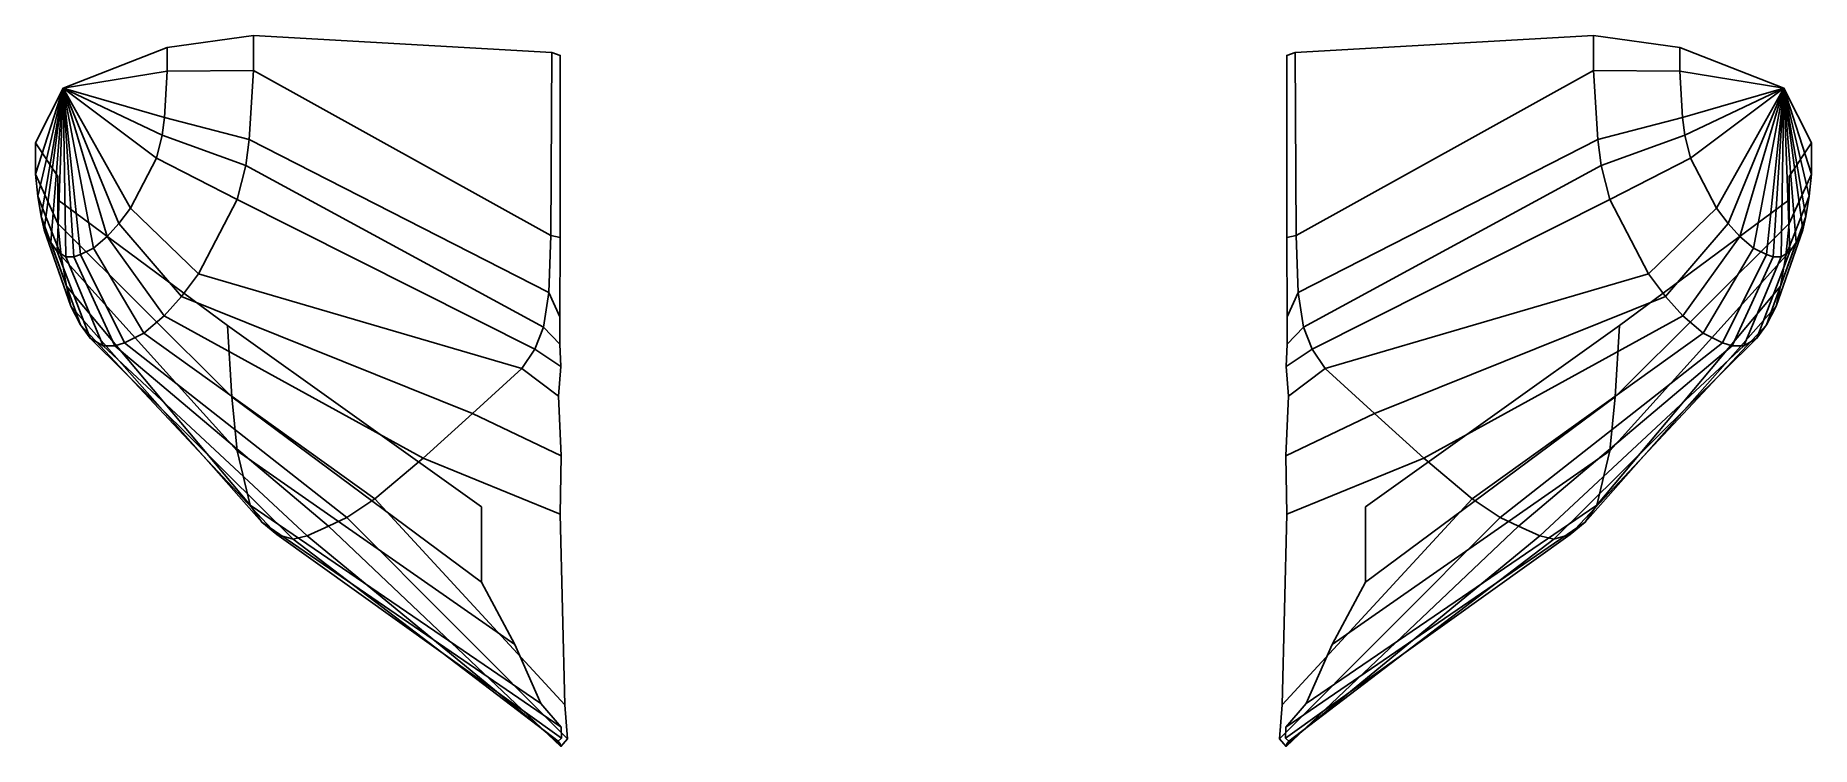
# Model space of a CAD drawing. Extents: x -4.47 to 4.47, y 10.19 to 13.77.
import ezdxf

# ---------------------------------------------------------------- set-up
doc = ezdxf.new("R2010")
doc.units = 0
doc.layers.add('NOSE-OPEN', color=2, linetype='CONTINUOUS')

msp = doc.modelspace()

# ---------------------------------------------------------------- linework, layer by layer
at = {"layer": 'NOSE-OPEN'}
for points in [[(-3.3739, 13.7731, 1.6473), (-3.3739, 13.5965, 1.5338), (-3.8077, 13.5932, 1.6655), (-3.8077, 13.7122, 1.7421)], [(-3.8077, 13.7122, 1.7421), (-3.8077, 13.5932, 1.6655), (-3.3739, 13.5965, 1.5338), (-3.3739, 13.7731, 1.6473)], [(-1.8706, 13.6875, 1.7804), (-1.876, 12.7662, 1.198), (-3.3739, 13.5965, 1.5338), (-3.3739, 13.7731, 1.6473)], [(-3.3739, 13.7731, 1.6473), (-3.3739, 13.5965, 1.5338), (-1.876, 12.7662, 1.198), (-1.8706, 13.6875, 1.7804)], [(3.3739, 13.7731, 1.6473), (3.3739, 13.5965, 1.5338), (1.876, 12.7662, 1.198), (1.8706, 13.6875, 1.7804)], [(1.8706, 13.6875, 1.7804), (1.876, 12.7662, 1.198), (3.3739, 13.5965, 1.5338), (3.3739, 13.7731, 1.6473)], [(3.8077, 13.7122, 1.7421), (3.8077, 13.5932, 1.6655), (3.3739, 13.5965, 1.5338), (3.3739, 13.7731, 1.6473)], [(3.3739, 13.7731, 1.6473), (3.3739, 13.5965, 1.5338), (3.8077, 13.5932, 1.6655), (3.8077, 13.7122, 1.7421)], [(-3.8077, 13.7122, 1.7421), (-3.8077, 13.5932, 1.6655), (-4.3316, 13.5089, 2.0582)], [(-4.3316, 13.5089, 2.0582), (-4.3316, 13.5089, 2.0582), (-3.8077, 13.5932, 1.6655), (-3.8077, 13.7122, 1.7421)], [(-1.8286, 13.6729, 1.8032), (-1.8286, 12.7561, 1.2136), (-1.876, 12.7662, 1.198), (-1.8706, 13.6875, 1.7804)], [(-1.8706, 13.6875, 1.7804), (-1.876, 12.7662, 1.198), (-1.8286, 12.7561, 1.2136), (-1.8286, 13.6729, 1.8032)], [(1.8706, 13.6875, 1.7804), (1.876, 12.7662, 1.198), (1.8286, 12.7561, 1.2136), (1.8286, 13.6729, 1.8032)], [(1.8286, 13.6729, 1.8032), (1.8286, 12.7561, 1.2136), (1.876, 12.7662, 1.198), (1.8706, 13.6875, 1.7804)], [(4.3316, 13.5089, 2.0582), (4.3316, 13.5089, 2.0582), (3.8077, 13.5932, 1.6655), (3.8077, 13.7122, 1.7421)], [(3.8077, 13.7122, 1.7421), (3.8077, 13.5932, 1.6655), (4.3316, 13.5089, 2.0582)], [(-4.3316, 13.5089, 2.0582), (-4.3316, 13.5089, 2.0582), (-3.8077, 13.5932, 1.6655), (-3.8223, 13.3599, 1.5425)], [(-3.8223, 13.3599, 1.5425), (-3.8077, 13.5932, 1.6655), (-4.3316, 13.5089, 2.0582)], [(-3.8223, 13.3599, 1.5425), (-3.8077, 13.5932, 1.6655), (-3.3739, 13.5965, 1.5338), (-3.3956, 13.2503, 1.3511)], [(-3.3956, 13.2503, 1.3511), (-3.3739, 13.5965, 1.5338), (-3.8077, 13.5932, 1.6655), (-3.8223, 13.3599, 1.5425)], [(-3.3956, 13.2503, 1.3511), (-3.3739, 13.5965, 1.5338), (-1.876, 12.7662, 1.198), (-1.8869, 12.4795, 1.0336)], [(-1.8869, 12.4795, 1.0336), (-1.876, 12.7662, 1.198), (-3.3739, 13.5965, 1.5338), (-3.3956, 13.2503, 1.3511)], [(1.8869, 12.4795, 1.0336), (1.876, 12.7662, 1.198), (3.3739, 13.5965, 1.5338), (3.3956, 13.2503, 1.3511)], [(3.3956, 13.2503, 1.3511), (3.3739, 13.5965, 1.5338), (1.876, 12.7662, 1.198), (1.8869, 12.4795, 1.0336)], [(3.3956, 13.2503, 1.3511), (3.3739, 13.5965, 1.5338), (3.8077, 13.5932, 1.6655), (3.8223, 13.3599, 1.5425)], [(3.8223, 13.3599, 1.5425), (3.8077, 13.5932, 1.6655), (3.3739, 13.5965, 1.5338), (3.3956, 13.2503, 1.3511)], [(3.8223, 13.3599, 1.5425), (3.8077, 13.5932, 1.6655), (4.3316, 13.5089, 2.0582)], [(4.3316, 13.5089, 2.0582), (4.3316, 13.5089, 2.0582), (3.8077, 13.5932, 1.6655), (3.8223, 13.3599, 1.5425)], [(-4.3316, 13.5089, 2.0582), (-4.3316, 13.5089, 2.0582), (-4.4711, 13.0749, 2.5587), (-4.4711, 13.2336, 2.6608)], [(-4.3316, 13.5089, 2.0582), (-4.3316, 13.5089, 2.0582), (-4.4601, 12.965, 2.4679), (-4.4711, 13.0749, 2.5587)], [(-4.4711, 13.0749, 2.5587), (-4.4601, 12.965, 2.4679), (-4.3316, 13.5089, 2.0582)], [(-4.3316, 13.5089, 2.0582), (-4.3316, 13.5089, 2.0582), (-4.4419, 12.8613, 2.3675), (-4.4601, 12.965, 2.4679)], [(-4.4601, 12.965, 2.4679), (-4.4419, 12.8613, 2.3675), (-4.3316, 13.5089, 2.0582)], [(-4.3316, 13.5089, 2.0582), (-4.3316, 13.5089, 2.0582), (-4.4273, 12.7942, 2.2974), (-4.4419, 12.8613, 2.3675)], [(-4.4419, 12.8613, 2.3675), (-4.4273, 12.7942, 2.2974), (-4.3316, 13.5089, 2.0582)], [(-4.3316, 13.5089, 2.0582), (-4.3316, 13.5089, 2.0582), (-4.3945, 12.7311, 2.1962), (-4.4273, 12.7942, 2.2974)], [(-4.4273, 12.7942, 2.2974), (-4.3945, 12.7311, 2.1962), (-4.3316, 13.5089, 2.0582)], [(-4.3316, 13.5089, 2.0582), (-4.3316, 13.5089, 2.0582), (-4.3617, 12.6851, 2.1059), (-4.3945, 12.7311, 2.1962)], [(-4.3945, 12.7311, 2.1962), (-4.3617, 12.6851, 2.1059), (-4.3316, 13.5089, 2.0582)], [(-4.3316, 13.5089, 2.0582), (-4.3316, 13.5089, 2.0582), (-4.318, 12.6595, 2.0086), (-4.3617, 12.6851, 2.1059)], [(-4.3617, 12.6851, 2.1059), (-4.318, 12.6595, 2.0086), (-4.3316, 13.5089, 2.0582)], [(-4.3316, 13.5089, 2.0582), (-4.3316, 13.5089, 2.0582), (-4.1102, 12.7606, 1.6894), (-4.1795, 12.7023, 1.78)], [(-4.3316, 13.5089, 2.0582), (-4.3316, 13.5089, 2.0582), (-3.8332, 13.2713, 1.5057), (-3.8623, 13.1561, 1.4855)], [(-4.3316, 13.5089, 2.0582), (-4.3316, 13.5089, 2.0582), (-4.0519, 12.8266, 1.6241), (-4.1102, 12.7606, 1.6894)], [(-4.3316, 13.5089, 2.0582), (-4.3316, 13.5089, 2.0582), (-3.9936, 12.904, 1.5661), (-4.0519, 12.8266, 1.6241)], [(-4.3316, 13.5089, 2.0582), (-4.3316, 13.5089, 2.0582), (-3.8623, 13.1561, 1.4855), (-3.9936, 12.904, 1.5661)], [(-4.3316, 13.5089, 2.0582), (-4.3316, 13.5089, 2.0582), (-4.2451, 12.6698, 1.8804), (-4.2779, 12.6592, 1.9343)], [(-4.3316, 13.5089, 2.0582), (-4.3316, 13.5089, 2.0582), (-4.1795, 12.7023, 1.78), (-4.2451, 12.6698, 1.8804)], [(-4.3316, 13.5089, 2.0582), (-4.3316, 13.5089, 2.0582), (-4.2779, 12.6592, 1.9343), (-4.318, 12.6595, 2.0086)], [(-4.3316, 13.5089, 2.0582), (-4.3316, 13.5089, 2.0582), (-3.8223, 13.3599, 1.5425), (-3.8332, 13.2713, 1.5057)], [(-3.8623, 13.1561, 1.4855), (-3.8332, 13.2713, 1.5057), (-4.3316, 13.5089, 2.0582)], [(-3.8332, 13.2713, 1.5057), (-3.8223, 13.3599, 1.5425), (-4.3316, 13.5089, 2.0582)], [(-3.9936, 12.904, 1.5661), (-3.8623, 13.1561, 1.4855), (-4.3316, 13.5089, 2.0582)], [(-4.1795, 12.7023, 1.78), (-4.1102, 12.7606, 1.6894), (-4.3316, 13.5089, 2.0582)], [(-4.0519, 12.8266, 1.6241), (-3.9936, 12.904, 1.5661), (-4.3316, 13.5089, 2.0582)], [(-4.1102, 12.7606, 1.6894), (-4.0519, 12.8266, 1.6241), (-4.3316, 13.5089, 2.0582)], [(-4.2451, 12.6698, 1.8804), (-4.1795, 12.7023, 1.78), (-4.3316, 13.5089, 2.0582)], [(-4.2779, 12.6592, 1.9343), (-4.2451, 12.6698, 1.8804), (-4.3316, 13.5089, 2.0582)], [(-4.318, 12.6595, 2.0086), (-4.2779, 12.6592, 1.9343), (-4.3316, 13.5089, 2.0582)], [(3.8332, 13.2713, 1.5057), (3.8223, 13.3599, 1.5425), (4.3316, 13.5089, 2.0582)], [(4.3316, 13.5089, 2.0582), (4.3316, 13.5089, 2.0582), (3.8223, 13.3599, 1.5425), (3.8332, 13.2713, 1.5057)], [(3.8623, 13.1561, 1.4855), (3.8332, 13.2713, 1.5057), (4.3316, 13.5089, 2.0582)], [(4.3316, 13.5089, 2.0582), (4.3316, 13.5089, 2.0582), (3.8332, 13.2713, 1.5057), (3.8623, 13.1561, 1.4855)], [(3.9936, 12.904, 1.5661), (3.8623, 13.1561, 1.4855), (4.3316, 13.5089, 2.0582)], [(4.3316, 13.5089, 2.0582), (4.3316, 13.5089, 2.0582), (3.8623, 13.1561, 1.4855), (3.9936, 12.904, 1.5661)], [(4.0519, 12.8266, 1.6241), (3.9936, 12.904, 1.5661), (4.3316, 13.5089, 2.0582)], [(4.3316, 13.5089, 2.0582), (4.3316, 13.5089, 2.0582), (3.9936, 12.904, 1.5661), (4.0519, 12.8266, 1.6241)], [(4.1102, 12.7606, 1.6894), (4.0519, 12.8266, 1.6241), (4.3316, 13.5089, 2.0582)], [(4.3316, 13.5089, 2.0582), (4.3316, 13.5089, 2.0582), (4.0519, 12.8266, 1.6241), (4.1102, 12.7606, 1.6894)], [(4.1795, 12.7023, 1.78), (4.1102, 12.7606, 1.6894), (4.3316, 13.5089, 2.0582)], [(4.3316, 13.5089, 2.0582), (4.3316, 13.5089, 2.0582), (4.1102, 12.7606, 1.6894), (4.1795, 12.7023, 1.78)], [(4.2451, 12.6698, 1.8804), (4.1795, 12.7023, 1.78), (4.3316, 13.5089, 2.0582)], [(4.3316, 13.5089, 2.0582), (4.3316, 13.5089, 2.0582), (4.1795, 12.7023, 1.78), (4.2451, 12.6698, 1.8804)], [(4.2779, 12.6592, 1.9343), (4.2451, 12.6698, 1.8804), (4.3316, 13.5089, 2.0582)], [(4.3316, 13.5089, 2.0582), (4.3316, 13.5089, 2.0582), (4.2451, 12.6698, 1.8804), (4.2779, 12.6592, 1.9343)], [(4.318, 12.6595, 2.0086), (4.2779, 12.6592, 1.9343), (4.3316, 13.5089, 2.0582)], [(4.3316, 13.5089, 2.0582), (4.3316, 13.5089, 2.0582), (4.2779, 12.6592, 1.9343), (4.318, 12.6595, 2.0086)], [(4.3617, 12.6851, 2.1059), (4.318, 12.6595, 2.0086), (4.3316, 13.5089, 2.0582)], [(4.3316, 13.5089, 2.0582), (4.3316, 13.5089, 2.0582), (4.318, 12.6595, 2.0086), (4.3617, 12.6851, 2.1059)], [(4.4273, 12.7942, 2.2974), (4.3945, 12.7311, 2.1962), (4.3316, 13.5089, 2.0582)], [(4.4419, 12.8613, 2.3675), (4.4273, 12.7942, 2.2974), (4.3316, 13.5089, 2.0582)], [(4.4601, 12.965, 2.4679), (4.4419, 12.8613, 2.3675), (4.3316, 13.5089, 2.0582)], [(4.4711, 13.0749, 2.5587), (4.4601, 12.965, 2.4679), (4.3316, 13.5089, 2.0582)], [(4.3945, 12.7311, 2.1962), (4.3617, 12.6851, 2.1059), (4.3316, 13.5089, 2.0582)], [(4.3316, 13.5089, 2.0582), (4.3316, 13.5089, 2.0582), (4.4711, 13.0749, 2.5587), (4.4711, 13.2336, 2.6608)], [(4.3316, 13.5089, 2.0582), (4.3316, 13.5089, 2.0582), (4.4601, 12.965, 2.4679), (4.4711, 13.0749, 2.5587)], [(4.3316, 13.5089, 2.0582), (4.3316, 13.5089, 2.0582), (4.4419, 12.8613, 2.3675), (4.4601, 12.965, 2.4679)], [(4.3316, 13.5089, 2.0582), (4.3316, 13.5089, 2.0582), (4.4273, 12.7942, 2.2974), (4.4419, 12.8613, 2.3675)], [(4.3316, 13.5089, 2.0582), (4.3316, 13.5089, 2.0582), (4.3945, 12.7311, 2.1962), (4.4273, 12.7942, 2.2974)], [(4.3316, 13.5089, 2.0582), (4.3316, 13.5089, 2.0582), (4.3617, 12.6851, 2.1059), (4.3945, 12.7311, 2.1962)], [(-3.8332, 13.2713, 1.5057), (-3.8223, 13.3599, 1.5425), (-3.3956, 13.2503, 1.3511), (-3.4118, 13.1189, 1.2966)], [(-3.4118, 13.1189, 1.2966), (-3.3956, 13.2503, 1.3511), (-3.8223, 13.3599, 1.5425), (-3.8332, 13.2713, 1.5057)], [(3.4118, 13.1189, 1.2966), (3.3956, 13.2503, 1.3511), (3.8223, 13.3599, 1.5425), (3.8332, 13.2713, 1.5057)], [(3.8332, 13.2713, 1.5057), (3.8223, 13.3599, 1.5425), (3.3956, 13.2503, 1.3511), (3.4118, 13.1189, 1.2966)], [(-3.8623, 13.1561, 1.4855), (-3.8332, 13.2713, 1.5057), (-3.4118, 13.1189, 1.2966), (-3.455, 12.9479, 1.2667)], [(-3.455, 12.9479, 1.2667), (-3.4118, 13.1189, 1.2966), (-3.8332, 13.2713, 1.5057), (-3.8623, 13.1561, 1.4855)], [(-3.4118, 13.1189, 1.2966), (-3.3956, 13.2503, 1.3511), (-1.8869, 12.4795, 1.0336), (-1.9139, 12.3054, 0.9716)], [(-1.9139, 12.3054, 0.9716), (-1.8869, 12.4795, 1.0336), (-3.3956, 13.2503, 1.3511), (-3.4118, 13.1189, 1.2966)], [(1.9139, 12.3054, 0.9716), (1.8869, 12.4795, 1.0336), (3.3956, 13.2503, 1.3511), (3.4118, 13.1189, 1.2966)], [(3.4118, 13.1189, 1.2966), (3.3956, 13.2503, 1.3511), (1.8869, 12.4795, 1.0336), (1.9139, 12.3054, 0.9716)], [(3.455, 12.9479, 1.2667), (3.4118, 13.1189, 1.2966), (3.8332, 13.2713, 1.5057), (3.8623, 13.1561, 1.4855)], [(3.8623, 13.1561, 1.4855), (3.8332, 13.2713, 1.5057), (3.4118, 13.1189, 1.2966), (3.455, 12.9479, 1.2667)], [(-4.4711, 13.2336, 2.6608), (-4.4711, 13.0749, 2.5587), (-4.3583, 12.8274, 2.8592), (-4.3583, 13.0629, 3.0106)], [(-3.9936, 12.904, 1.5661), (-3.8623, 13.1561, 1.4855), (-3.455, 12.9479, 1.2667), (-3.6498, 12.5739, 1.3861)], [(-3.6498, 12.5739, 1.3861), (-3.455, 12.9479, 1.2667), (-3.8623, 13.1561, 1.4855), (-3.9936, 12.904, 1.5661)], [(3.6498, 12.5739, 1.3861), (3.455, 12.9479, 1.2667), (3.8623, 13.1561, 1.4855), (3.9936, 12.904, 1.5661)], [(3.9936, 12.904, 1.5661), (3.8623, 13.1561, 1.4855), (3.455, 12.9479, 1.2667), (3.6498, 12.5739, 1.3861)], [(4.4711, 13.2336, 2.6608), (4.4711, 13.0749, 2.5587), (4.3583, 12.8274, 2.8592), (4.3583, 13.0629, 3.0106)], [(-4.4711, 13.0749, 2.5587), (-4.4601, 12.965, 2.4679), (-4.3421, 12.6644, 2.7244), (-4.3583, 12.8274, 2.8592)], [(-4.3583, 12.8274, 2.8592), (-4.3421, 12.6644, 2.7244), (-4.4601, 12.965, 2.4679), (-4.4711, 13.0749, 2.5587)], [(-3.455, 12.9479, 1.2667), (-3.4118, 13.1189, 1.2966), (-1.9139, 12.3054, 0.9716), (-1.9572, 12.1933, 0.9795)], [(-1.9572, 12.1933, 0.9795), (-1.9139, 12.3054, 0.9716), (-3.4118, 13.1189, 1.2966), (-3.455, 12.9479, 1.2667)], [(1.9572, 12.1933, 0.9795), (1.9139, 12.3054, 0.9716), (3.4118, 13.1189, 1.2966), (3.455, 12.9479, 1.2667)], [(3.455, 12.9479, 1.2667), (3.4118, 13.1189, 1.2966), (1.9139, 12.3054, 0.9716), (1.9572, 12.1933, 0.9795)], [(4.3583, 12.8274, 2.8592), (4.3421, 12.6644, 2.7244), (4.4601, 12.965, 2.4679), (4.4711, 13.0749, 2.5587)], [(4.4711, 13.0749, 2.5587), (4.4601, 12.965, 2.4679), (4.3421, 12.6644, 2.7244), (4.3583, 12.8274, 2.8592)], [(-4.4601, 12.965, 2.4679), (-4.4419, 12.8613, 2.3675), (-4.3151, 12.5105, 2.5754), (-4.3421, 12.6644, 2.7244)], [(-4.3421, 12.6644, 2.7244), (-4.3151, 12.5105, 2.5754), (-4.4419, 12.8613, 2.3675), (-4.4601, 12.965, 2.4679)], [(-4.3583, 12.9452, 2.9349), (-4.3583, 12.8274, 2.8592), (-3.4825, 11.9533, 3.6452), (-3.5041, 12.3136, 3.9169)], [(-3.5041, 12.3136, 3.9169), (-3.4825, 11.9533, 3.6452), (-4.3583, 12.8274, 2.8592), (-4.3583, 12.9452, 2.9349)], [(-4.0519, 12.8266, 1.6241), (-3.9936, 12.904, 1.5661), (-3.6498, 12.5739, 1.3861), (-3.7363, 12.459, 1.4723)], [(-3.7363, 12.459, 1.4723), (-3.6498, 12.5739, 1.3861), (-3.9936, 12.904, 1.5661), (-4.0519, 12.8266, 1.6241)], [(-3.6498, 12.5739, 1.3861), (-3.455, 12.9479, 1.2667), (-1.9572, 12.1933, 0.9795), (-2.0221, 12.0967, 1.0374)], [(-2.0221, 12.0967, 1.0374), (-1.9572, 12.1933, 0.9795), (-3.455, 12.9479, 1.2667), (-3.6498, 12.5739, 1.3861)], [(2.0221, 12.0967, 1.0374), (1.9572, 12.1933, 0.9795), (3.455, 12.9479, 1.2667), (3.6498, 12.5739, 1.3861)], [(3.6498, 12.5739, 1.3861), (3.455, 12.9479, 1.2667), (1.9572, 12.1933, 0.9795), (2.0221, 12.0967, 1.0374)], [(3.5041, 12.3136, 3.9169), (3.4825, 11.9533, 3.6452), (4.3583, 12.8274, 2.8592), (4.3583, 12.9452, 2.9349)], [(4.3583, 12.9452, 2.9349), (4.3583, 12.8274, 2.8592), (3.4825, 11.9533, 3.6452), (3.5041, 12.3136, 3.9169)], [(3.7363, 12.459, 1.4723), (3.6498, 12.5739, 1.3861), (3.9936, 12.904, 1.5661), (4.0519, 12.8266, 1.6241)], [(4.0519, 12.8266, 1.6241), (3.9936, 12.904, 1.5661), (3.6498, 12.5739, 1.3861), (3.7363, 12.459, 1.4723)], [(4.3421, 12.6644, 2.7244), (4.3151, 12.5105, 2.5754), (4.4419, 12.8613, 2.3675), (4.4601, 12.965, 2.4679)], [(4.4601, 12.965, 2.4679), (4.4419, 12.8613, 2.3675), (4.3151, 12.5105, 2.5754), (4.3421, 12.6644, 2.7244)], [(-4.4419, 12.8613, 2.3675), (-4.4273, 12.7942, 2.2974), (-4.2934, 12.411, 2.4714), (-4.3151, 12.5105, 2.5754)], [(-4.3151, 12.5105, 2.5754), (-4.2934, 12.411, 2.4714), (-4.4273, 12.7942, 2.2974), (-4.4419, 12.8613, 2.3675)], [(-4.4273, 12.7942, 2.2974), (-4.3945, 12.7311, 2.1962), (-4.2447, 12.3173, 2.3212), (-4.2934, 12.411, 2.4714)], [(-4.2934, 12.411, 2.4714), (-4.2447, 12.3173, 2.3212), (-4.3945, 12.7311, 2.1962), (-4.4273, 12.7942, 2.2974)], [(-4.3583, 12.8274, 2.8592), (-4.3421, 12.6644, 2.7244), (-3.4554, 11.6817, 3.4205), (-3.4825, 11.9533, 3.6452)], [(-3.4825, 11.9533, 3.6452), (-3.4554, 11.6817, 3.4205), (-4.3421, 12.6644, 2.7244), (-4.3583, 12.8274, 2.8592)], [(-4.1102, 12.7606, 1.6894), (-4.0519, 12.8266, 1.6241), (-3.7363, 12.459, 1.4723), (-3.8229, 12.361, 1.5692)], [(-3.8229, 12.361, 1.5692), (-3.7363, 12.459, 1.4723), (-4.0519, 12.8266, 1.6241), (-4.1102, 12.7606, 1.6894)], [(3.4825, 11.9533, 3.6452), (3.4554, 11.6817, 3.4205), (4.3421, 12.6644, 2.7244), (4.3583, 12.8274, 2.8592)], [(4.3583, 12.8274, 2.8592), (4.3421, 12.6644, 2.7244), (3.4554, 11.6817, 3.4205), (3.4825, 11.9533, 3.6452)], [(3.8229, 12.361, 1.5692), (3.7363, 12.459, 1.4723), (4.0519, 12.8266, 1.6241), (4.1102, 12.7606, 1.6894)], [(4.1102, 12.7606, 1.6894), (4.0519, 12.8266, 1.6241), (3.7363, 12.459, 1.4723), (3.8229, 12.361, 1.5692)], [(4.2934, 12.411, 2.4714), (4.2447, 12.3173, 2.3212), (4.3945, 12.7311, 2.1962), (4.4273, 12.7942, 2.2974)], [(4.4273, 12.7942, 2.2974), (4.3945, 12.7311, 2.1962), (4.2447, 12.3173, 2.3212), (4.2934, 12.411, 2.4714)], [(4.3151, 12.5105, 2.5754), (4.2934, 12.411, 2.4714), (4.4273, 12.7942, 2.2974), (4.4419, 12.8613, 2.3675)], [(4.4419, 12.8613, 2.3675), (4.4273, 12.7942, 2.2974), (4.2934, 12.411, 2.4714), (4.3151, 12.5105, 2.5754)], [(-4.3945, 12.7311, 2.1962), (-4.3617, 12.6851, 2.1059), (-4.1961, 12.2489, 2.1872), (-4.2447, 12.3173, 2.3212)], [(-4.2447, 12.3173, 2.3212), (-4.1961, 12.2489, 2.1872), (-4.3617, 12.6851, 2.1059), (-4.3945, 12.7311, 2.1962)], [(-4.2451, 12.6698, 1.8804), (-4.1795, 12.7023, 1.78), (-3.9256, 12.2746, 1.7036), (-4.023, 12.2263, 1.8526)], [(-4.023, 12.2263, 1.8526), (-3.9256, 12.2746, 1.7036), (-4.1795, 12.7023, 1.78), (-4.2451, 12.6698, 1.8804)], [(-4.1795, 12.7023, 1.78), (-4.1102, 12.7606, 1.6894), (-3.8229, 12.361, 1.5692), (-3.9256, 12.2746, 1.7036)], [(-3.9256, 12.2746, 1.7036), (-3.8229, 12.361, 1.5692), (-4.1102, 12.7606, 1.6894), (-4.1795, 12.7023, 1.78)], [(-1.8869, 12.4795, 1.0336), (-1.876, 12.7662, 1.198), (-1.8286, 12.7561, 1.2136), (-1.831, 12.3572, 0.9835)], [(-1.831, 12.3572, 0.9835), (-1.8286, 12.7561, 1.2136), (-1.876, 12.7662, 1.198), (-1.8869, 12.4795, 1.0336)], [(1.831, 12.3572, 0.9835), (1.8286, 12.7561, 1.2136), (1.876, 12.7662, 1.198), (1.8869, 12.4795, 1.0336)], [(1.8869, 12.4795, 1.0336), (1.876, 12.7662, 1.198), (1.8286, 12.7561, 1.2136), (1.831, 12.3572, 0.9835)], [(3.9256, 12.2746, 1.7036), (3.8229, 12.361, 1.5692), (4.1102, 12.7606, 1.6894), (4.1795, 12.7023, 1.78)], [(4.1795, 12.7023, 1.78), (4.1102, 12.7606, 1.6894), (3.8229, 12.361, 1.5692), (3.9256, 12.2746, 1.7036)], [(4.023, 12.2263, 1.8526), (3.9256, 12.2746, 1.7036), (4.1795, 12.7023, 1.78), (4.2451, 12.6698, 1.8804)], [(4.2451, 12.6698, 1.8804), (4.1795, 12.7023, 1.78), (3.9256, 12.2746, 1.7036), (4.023, 12.2263, 1.8526)], [(4.2447, 12.3173, 2.3212), (4.1961, 12.2489, 2.1872), (4.3617, 12.6851, 2.1059), (4.3945, 12.7311, 2.1962)], [(4.3945, 12.7311, 2.1962), (4.3617, 12.6851, 2.1059), (4.1961, 12.2489, 2.1872), (4.2447, 12.3173, 2.3212)], [(-4.3617, 12.6851, 2.1059), (-4.318, 12.6595, 2.0086), (-4.1312, 12.211, 2.0428), (-4.1961, 12.2489, 2.1872)], [(-4.1961, 12.2489, 2.1872), (-4.1312, 12.211, 2.0428), (-4.318, 12.6595, 2.0086), (-4.3617, 12.6851, 2.1059)], [(-4.3421, 12.6644, 2.7244), (-4.3151, 12.5105, 2.5754), (-3.3905, 11.4083, 3.1247), (-3.4554, 11.6817, 3.4205)], [(-3.4554, 11.6817, 3.4205), (-3.3905, 11.4083, 3.1247), (-4.3151, 12.5105, 2.5754), (-4.3421, 12.6644, 2.7244)], [(-4.318, 12.6595, 2.0086), (-4.2779, 12.6592, 1.9343), (-4.0717, 12.2106, 1.9325), (-4.1312, 12.211, 2.0428)], [(-4.1312, 12.211, 2.0428), (-4.0717, 12.2106, 1.9325), (-4.2779, 12.6592, 1.9343), (-4.318, 12.6595, 2.0086)], [(-4.2779, 12.6592, 1.9343), (-4.2451, 12.6698, 1.8804), (-4.023, 12.2263, 1.8526), (-4.0717, 12.2106, 1.9325)], [(-4.0717, 12.2106, 1.9325), (-4.023, 12.2263, 1.8526), (-4.2451, 12.6698, 1.8804), (-4.2779, 12.6592, 1.9343)], [(3.4554, 11.6817, 3.4205), (3.3905, 11.4083, 3.1247), (4.3151, 12.5105, 2.5754), (4.3421, 12.6644, 2.7244)], [(4.3421, 12.6644, 2.7244), (4.3151, 12.5105, 2.5754), (3.3905, 11.4083, 3.1247), (3.4554, 11.6817, 3.4205)], [(4.0717, 12.2106, 1.9325), (4.023, 12.2263, 1.8526), (4.2451, 12.6698, 1.8804), (4.2779, 12.6592, 1.9343)], [(4.2779, 12.6592, 1.9343), (4.2451, 12.6698, 1.8804), (4.023, 12.2263, 1.8526), (4.0717, 12.2106, 1.9325)], [(4.1312, 12.211, 2.0428), (4.0717, 12.2106, 1.9325), (4.2779, 12.6592, 1.9343), (4.318, 12.6595, 2.0086)], [(4.318, 12.6595, 2.0086), (4.2779, 12.6592, 1.9343), (4.0717, 12.2106, 1.9325), (4.1312, 12.211, 2.0428)], [(4.1961, 12.2489, 2.1872), (4.1312, 12.211, 2.0428), (4.318, 12.6595, 2.0086), (4.3617, 12.6851, 2.1059)], [(4.3617, 12.6851, 2.1059), (4.318, 12.6595, 2.0086), (4.1312, 12.211, 2.0428), (4.1961, 12.2489, 2.1872)], [(-3.7363, 12.459, 1.4723), (-3.6498, 12.5739, 1.3861), (-2.0221, 12.0967, 1.0374), (-2.2709, 11.8706, 1.352)], [(-2.2709, 11.8706, 1.352), (-2.0221, 12.0967, 1.0374), (-3.6498, 12.5739, 1.3861), (-3.7363, 12.459, 1.4723)], [(2.2709, 11.8706, 1.352), (2.0221, 12.0967, 1.0374), (3.6498, 12.5739, 1.3861), (3.7363, 12.459, 1.4723)], [(3.7363, 12.459, 1.4723), (3.6498, 12.5739, 1.3861), (2.0221, 12.0967, 1.0374), (2.2709, 11.8706, 1.352)], [(-4.3151, 12.5105, 2.5754), (-4.2934, 12.411, 2.4714), (-3.331, 11.3237, 2.9603), (-3.3905, 11.4083, 3.1247)], [(-3.3905, 11.4083, 3.1247), (-3.331, 11.3237, 2.9603), (-4.2934, 12.411, 2.4714), (-4.3151, 12.5105, 2.5754)], [(-3.8229, 12.361, 1.5692), (-3.7363, 12.459, 1.4723), (-2.2709, 11.8706, 1.352), (-2.5197, 11.6445, 1.6666)], [(-2.5197, 11.6445, 1.6666), (-2.2709, 11.8706, 1.352), (-3.7363, 12.459, 1.4723), (-3.8229, 12.361, 1.5692)], [(-1.9139, 12.3054, 0.9716), (-1.8869, 12.4795, 1.0336), (-1.831, 12.3572, 0.9835), (-1.8304, 12.2199, 0.9381)], [(-1.8304, 12.2199, 0.9381), (-1.831, 12.3572, 0.9835), (-1.8869, 12.4795, 1.0336), (-1.9139, 12.3054, 0.9716)], [(1.8304, 12.2199, 0.9381), (1.831, 12.3572, 0.9835), (1.8869, 12.4795, 1.0336), (1.9139, 12.3054, 0.9716)], [(1.9139, 12.3054, 0.9716), (1.8869, 12.4795, 1.0336), (1.831, 12.3572, 0.9835), (1.8304, 12.2199, 0.9381)], [(2.5197, 11.6445, 1.6666), (2.2709, 11.8706, 1.352), (3.7363, 12.459, 1.4723), (3.8229, 12.361, 1.5692)], [(3.8229, 12.361, 1.5692), (3.7363, 12.459, 1.4723), (2.2709, 11.8706, 1.352), (2.5197, 11.6445, 1.6666)], [(3.3905, 11.4083, 3.1247), (3.331, 11.3237, 2.9603), (4.2934, 12.411, 2.4714), (4.3151, 12.5105, 2.5754)], [(4.3151, 12.5105, 2.5754), (4.2934, 12.411, 2.4714), (3.331, 11.3237, 2.9603), (3.3905, 11.4083, 3.1247)], [(-4.2934, 12.411, 2.4714), (-4.2447, 12.3173, 2.3212), (-3.2553, 11.2613, 2.7802), (-3.331, 11.3237, 2.9603)], [(-3.331, 11.3237, 2.9603), (-3.2553, 11.2613, 2.7802), (-4.2447, 12.3173, 2.3212), (-4.2934, 12.411, 2.4714)], [(-3.9256, 12.2746, 1.7036), (-3.8229, 12.361, 1.5692), (-2.5197, 11.6445, 1.6666), (-2.7631, 11.4397, 1.9849)], [(-2.7631, 11.4397, 1.9849), (-2.5197, 11.6445, 1.6666), (-3.8229, 12.361, 1.5692), (-3.9256, 12.2746, 1.7036)], [(2.7631, 11.4397, 1.9849), (2.5197, 11.6445, 1.6666), (3.8229, 12.361, 1.5692), (3.9256, 12.2746, 1.7036)], [(3.9256, 12.2746, 1.7036), (3.8229, 12.361, 1.5692), (2.5197, 11.6445, 1.6666), (2.7631, 11.4397, 1.9849)], [(3.331, 11.3237, 2.9603), (3.2553, 11.2613, 2.7802), (4.2447, 12.3173, 2.3212), (4.2934, 12.411, 2.4714)], [(4.2934, 12.411, 2.4714), (4.2447, 12.3173, 2.3212), (3.2553, 11.2613, 2.7802), (3.331, 11.3237, 2.9603)], [(-4.2447, 12.3173, 2.3212), (-4.1961, 12.2489, 2.1872), (-3.1742, 11.237, 2.6146), (-3.2553, 11.2613, 2.7802)], [(-3.2553, 11.2613, 2.7802), (-3.1742, 11.237, 2.6146), (-4.1961, 12.2489, 2.1872), (-4.2447, 12.3173, 2.3212)], [(-4.023, 12.2263, 1.8526), (-3.9256, 12.2746, 1.7036), (-2.7631, 11.4397, 1.9849), (-2.9037, 11.3467, 2.1851)], [(-2.9037, 11.3467, 2.1851), (-2.7631, 11.4397, 1.9849), (-3.9256, 12.2746, 1.7036), (-4.023, 12.2263, 1.8526)], [(-3.5041, 12.3136, 3.9169), (-3.4825, 11.9533, 3.6452), (-2.2252, 11.0208, 5.0953), (-2.2252, 11.3993, 5.3387)], [(-2.2252, 11.3993, 5.3387), (-2.2252, 11.0208, 5.0953), (-3.4825, 11.9533, 3.6452), (-3.5041, 12.3136, 3.9169)], [(-1.9572, 12.1933, 0.9795), (-1.9139, 12.3054, 0.9716), (-1.8304, 12.2199, 0.9381), (-1.8262, 12.1062, 0.9671)], [(-1.8262, 12.1062, 0.9671), (-1.8304, 12.2199, 0.9381), (-1.9139, 12.3054, 0.9716), (-1.9572, 12.1933, 0.9795)], [(1.8262, 12.1062, 0.9671), (1.8304, 12.2199, 0.9381), (1.9139, 12.3054, 0.9716), (1.9572, 12.1933, 0.9795)], [(1.9572, 12.1933, 0.9795), (1.9139, 12.3054, 0.9716), (1.8304, 12.2199, 0.9381), (1.8262, 12.1062, 0.9671)], [(2.2252, 11.3993, 5.3387), (2.2252, 11.0208, 5.0953), (3.4825, 11.9533, 3.6452), (3.5041, 12.3136, 3.9169)], [(3.5041, 12.3136, 3.9169), (3.4825, 11.9533, 3.6452), (2.2252, 11.0208, 5.0953), (2.2252, 11.3993, 5.3387)], [(2.9037, 11.3467, 2.1851), (2.7631, 11.4397, 1.9849), (3.9256, 12.2746, 1.7036), (4.023, 12.2263, 1.8526)], [(4.023, 12.2263, 1.8526), (3.9256, 12.2746, 1.7036), (2.7631, 11.4397, 1.9849), (2.9037, 11.3467, 2.1851)], [(3.2553, 11.2613, 2.7802), (3.1742, 11.237, 2.6146), (4.1961, 12.2489, 2.1872), (4.2447, 12.3173, 2.3212)], [(4.2447, 12.3173, 2.3212), (4.1961, 12.2489, 2.1872), (3.1742, 11.237, 2.6146), (3.2553, 11.2613, 2.7802)], [(-4.1961, 12.2489, 2.1872), (-4.1312, 12.211, 2.0428), (-3.1039, 11.2541, 2.4955), (-3.1742, 11.237, 2.6146)], [(-3.1742, 11.237, 2.6146), (-3.1039, 11.2541, 2.4955), (-4.1312, 12.211, 2.0428), (-4.1961, 12.2489, 2.1872)], [(-4.1312, 12.211, 2.0428), (-4.0717, 12.2106, 1.9325), (-2.9957, 11.303, 2.327), (-3.1039, 11.2541, 2.4955)], [(-3.1039, 11.2541, 2.4955), (-2.9957, 11.303, 2.327), (-4.0717, 12.2106, 1.9325), (-4.1312, 12.211, 2.0428)], [(-4.0717, 12.2106, 1.9325), (-4.023, 12.2263, 1.8526), (-2.9037, 11.3467, 2.1851), (-2.9957, 11.303, 2.327)], [(-2.9957, 11.303, 2.327), (-2.9037, 11.3467, 2.1851), (-4.023, 12.2263, 1.8526), (-4.0717, 12.2106, 1.9325)], [(-2.0221, 12.0967, 1.0374), (-1.9572, 12.1933, 0.9795), (-1.8262, 12.1062, 0.9671), (-1.837, 11.9566, 1.0888)], [(-1.837, 11.9566, 1.0888), (-1.8262, 12.1062, 0.9671), (-1.9572, 12.1933, 0.9795), (-2.0221, 12.0967, 1.0374)], [(1.837, 11.9566, 1.0888), (1.8262, 12.1062, 0.9671), (1.9572, 12.1933, 0.9795), (2.0221, 12.0967, 1.0374)], [(2.0221, 12.0967, 1.0374), (1.9572, 12.1933, 0.9795), (1.8262, 12.1062, 0.9671), (1.837, 11.9566, 1.0888)], [(2.9957, 11.303, 2.327), (2.9037, 11.3467, 2.1851), (4.023, 12.2263, 1.8526), (4.0717, 12.2106, 1.9325)], [(4.0717, 12.2106, 1.9325), (4.023, 12.2263, 1.8526), (2.9037, 11.3467, 2.1851), (2.9957, 11.303, 2.327)], [(3.1039, 11.2541, 2.4955), (2.9957, 11.303, 2.327), (4.0717, 12.2106, 1.9325), (4.1312, 12.211, 2.0428)], [(4.1312, 12.211, 2.0428), (4.0717, 12.2106, 1.9325), (2.9957, 11.303, 2.327), (3.1039, 11.2541, 2.4955)], [(3.1742, 11.237, 2.6146), (3.1039, 11.2541, 2.4955), (4.1312, 12.211, 2.0428), (4.1961, 12.2489, 2.1872)], [(4.1961, 12.2489, 2.1872), (4.1312, 12.211, 2.0428), (3.1039, 11.2541, 2.4955), (3.1742, 11.237, 2.6146)], [(-2.2709, 11.8706, 1.352), (-2.0221, 12.0967, 1.0374), (-1.837, 11.9566, 1.0888), (-1.8251, 11.6566, 1.5552)], [(-1.8251, 11.6566, 1.5552), (-1.837, 11.9566, 1.0888), (-2.0221, 12.0967, 1.0374), (-2.2709, 11.8706, 1.352)], [(1.8251, 11.6566, 1.5552), (1.837, 11.9566, 1.0888), (2.0221, 12.0967, 1.0374), (2.2709, 11.8706, 1.352)], [(2.2709, 11.8706, 1.352), (2.0221, 12.0967, 1.0374), (1.837, 11.9566, 1.0888), (1.8251, 11.6566, 1.5552)], [(-3.4825, 11.9533, 3.6452), (-3.4554, 11.6817, 3.4205), (-2.0581, 10.7069, 4.9363), (-2.2252, 11.0208, 5.0953)], [(-2.2252, 11.0208, 5.0953), (-2.0581, 10.7069, 4.9363), (-3.4554, 11.6817, 3.4205), (-3.4825, 11.9533, 3.6452)], [(2.2252, 11.0208, 5.0953), (2.0581, 10.7069, 4.9363), (3.4554, 11.6817, 3.4205), (3.4825, 11.9533, 3.6452)], [(3.4825, 11.9533, 3.6452), (3.4554, 11.6817, 3.4205), (2.0581, 10.7069, 4.9363), (2.2252, 11.0208, 5.0953)], [(-2.5197, 11.6445, 1.6666), (-2.2709, 11.8706, 1.352), (-1.8251, 11.6566, 1.5552), (-1.83, 11.3625, 2.0126)], [(-1.83, 11.3625, 2.0126), (-1.8251, 11.6566, 1.5552), (-2.2709, 11.8706, 1.352), (-2.5197, 11.6445, 1.6666)], [(1.83, 11.3625, 2.0126), (1.8251, 11.6566, 1.5552), (2.2709, 11.8706, 1.352), (2.5197, 11.6445, 1.6666)], [(2.5197, 11.6445, 1.6666), (2.2709, 11.8706, 1.352), (1.8251, 11.6566, 1.5552), (1.83, 11.3625, 2.0126)], [(-3.4554, 11.6817, 3.4205), (-3.3905, 11.4083, 3.1247), (-1.926, 10.4101, 4.6769), (-2.0581, 10.7069, 4.9363)], [(-2.0581, 10.7069, 4.9363), (-1.926, 10.4101, 4.6769), (-3.3905, 11.4083, 3.1247), (-3.4554, 11.6817, 3.4205)], [(-2.7631, 11.4397, 1.9849), (-2.5197, 11.6445, 1.6666), (-1.83, 11.3625, 2.0126), (-1.8062, 10.4025, 3.5055)], [(-1.8062, 10.4025, 3.5055), (-1.83, 11.3625, 2.0126), (-2.5197, 11.6445, 1.6666), (-2.7631, 11.4397, 1.9849)], [(1.8062, 10.4025, 3.5055), (1.83, 11.3625, 2.0126), (2.5197, 11.6445, 1.6666), (2.7631, 11.4397, 1.9849)], [(2.7631, 11.4397, 1.9849), (2.5197, 11.6445, 1.6666), (1.83, 11.3625, 2.0126), (1.8062, 10.4025, 3.5055)], [(2.0581, 10.7069, 4.9363), (1.926, 10.4101, 4.6769), (3.3905, 11.4083, 3.1247), (3.4554, 11.6817, 3.4205)], [(3.4554, 11.6817, 3.4205), (3.3905, 11.4083, 3.1247), (1.926, 10.4101, 4.6769), (2.0581, 10.7069, 4.9363)], [(-3.3905, 11.4083, 3.1247), (-3.331, 11.3237, 2.9603), (-1.8238, 10.2914, 4.5656), (-1.926, 10.4101, 4.6769)], [(-1.926, 10.4101, 4.6769), (-1.8238, 10.2914, 4.5656), (-3.331, 11.3237, 2.9603), (-3.3905, 11.4083, 3.1247)], [(-2.9037, 11.3467, 2.1851), (-2.7631, 11.4397, 1.9849), (-1.8062, 10.4025, 3.5055), (-1.7925, 10.2325, 3.7883)], [(-1.7925, 10.2325, 3.7883), (-1.8062, 10.4025, 3.5055), (-2.7631, 11.4397, 1.9849), (-2.9037, 11.3467, 2.1851)], [(1.7925, 10.2325, 3.7883), (1.8062, 10.4025, 3.5055), (2.7631, 11.4397, 1.9849), (2.9037, 11.3467, 2.1851)], [(2.9037, 11.3467, 2.1851), (2.7631, 11.4397, 1.9849), (1.8062, 10.4025, 3.5055), (1.7925, 10.2325, 3.7883)], [(1.926, 10.4101, 4.6769), (1.8238, 10.2914, 4.5656), (3.331, 11.3237, 2.9603), (3.3905, 11.4083, 3.1247)], [(3.3905, 11.4083, 3.1247), (3.331, 11.3237, 2.9603), (1.8238, 10.2914, 4.5656), (1.926, 10.4101, 4.6769)], [(-3.331, 11.3237, 2.9603), (-3.2553, 11.2613, 2.7802), (-1.8232, 10.2358, 4.3748), (-1.8238, 10.2914, 4.5656)], [(-1.8238, 10.2914, 4.5656), (-1.8232, 10.2358, 4.3748), (-3.2553, 11.2613, 2.7802), (-3.331, 11.3237, 2.9603)], [(-3.1039, 11.2541, 2.4955), (-2.9957, 11.303, 2.327), (-1.8255, 10.1935, 3.9783), (-1.8292, 10.2062, 4.125)], [(-1.8292, 10.2062, 4.125), (-1.8255, 10.1935, 3.9783), (-2.9957, 11.303, 2.327), (-3.1039, 11.2541, 2.4955)], [(-2.9957, 11.303, 2.327), (-2.9037, 11.3467, 2.1851), (-1.7925, 10.2325, 3.7883), (-1.8255, 10.1935, 3.9783)], [(-1.8255, 10.1935, 3.9783), (-1.7925, 10.2325, 3.7883), (-2.9037, 11.3467, 2.1851), (-2.9957, 11.303, 2.327)], [(1.8255, 10.1935, 3.9783), (1.7925, 10.2325, 3.7883), (2.9037, 11.3467, 2.1851), (2.9957, 11.303, 2.327)], [(2.9957, 11.303, 2.327), (2.9037, 11.3467, 2.1851), (1.7925, 10.2325, 3.7883), (1.8255, 10.1935, 3.9783)], [(1.8238, 10.2914, 4.5656), (1.8232, 10.2358, 4.3748), (3.2553, 11.2613, 2.7802), (3.331, 11.3237, 2.9603)], [(3.331, 11.3237, 2.9603), (3.2553, 11.2613, 2.7802), (1.8232, 10.2358, 4.3748), (1.8238, 10.2914, 4.5656)], [(1.8292, 10.2062, 4.125), (1.8255, 10.1935, 3.9783), (2.9957, 11.303, 2.327), (3.1039, 11.2541, 2.4955)], [(3.1039, 11.2541, 2.4955), (2.9957, 11.303, 2.327), (1.8255, 10.1935, 3.9783), (1.8292, 10.2062, 4.125)], [(-3.2553, 11.2613, 2.7802), (-3.1742, 11.237, 2.6146), (-1.8394, 10.2197, 4.1965), (-1.8232, 10.2358, 4.3748)], [(-1.8232, 10.2358, 4.3748), (-1.8394, 10.2197, 4.1965), (-3.1742, 11.237, 2.6146), (-3.2553, 11.2613, 2.7802)], [(-3.1742, 11.237, 2.6146), (-3.1039, 11.2541, 2.4955), (-1.8292, 10.2062, 4.125), (-1.8394, 10.2197, 4.1965)], [(-1.8394, 10.2197, 4.1965), (-1.8292, 10.2062, 4.125), (-3.1039, 11.2541, 2.4955), (-3.1742, 11.237, 2.6146)], [(1.8232, 10.2358, 4.3748), (1.8394, 10.2197, 4.1965), (3.1742, 11.237, 2.6146), (3.2553, 11.2613, 2.7802)], [(3.2553, 11.2613, 2.7802), (3.1742, 11.237, 2.6146), (1.8394, 10.2197, 4.1965), (1.8232, 10.2358, 4.3748)], [(1.8394, 10.2197, 4.1965), (1.8292, 10.2062, 4.125), (3.1039, 11.2541, 2.4955), (3.1742, 11.237, 2.6146)], [(3.1742, 11.237, 2.6146), (3.1039, 11.2541, 2.4955), (1.8292, 10.2062, 4.125), (1.8394, 10.2197, 4.1965)]]:
    msp.add_3dface(points, dxfattribs=at)

doc.saveas('drawing.dxf')
